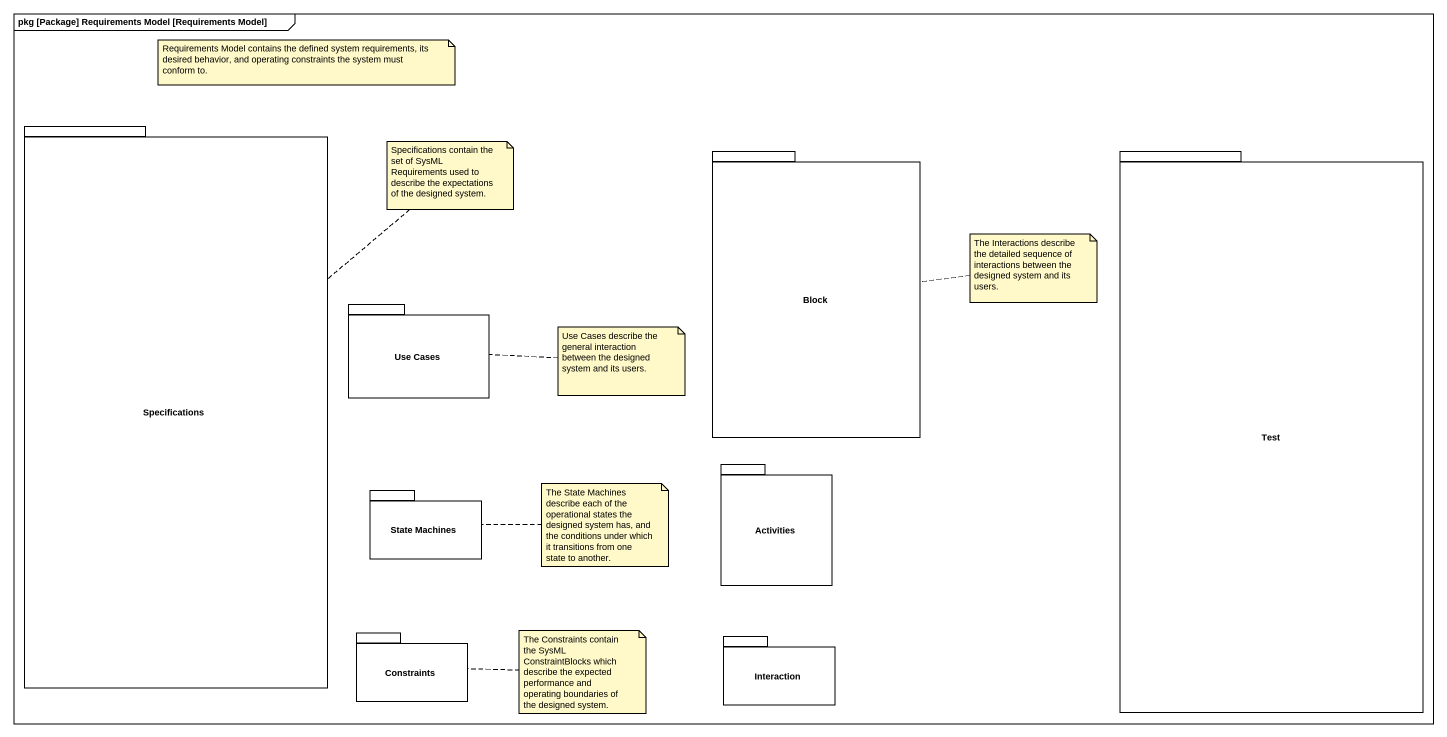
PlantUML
@startuml
mainframe pkg [Package] Requirements Model [Requirements Model]
package Specifications {
}
package Block {
}
package Test {
}
package "Use Cases" as Use_Cases {
}
package Activities {
}
package "State Machines" as State_Machines {
}
package Constraints {
}
package Interaction {
}
note as N1
  Requirements Model contains the defined system requirements, its desired behavior, and operating constraints the system must conform to.
end note
note top of Specifications : Specifications contain the set of SysML Requirements used to describe the expectations of the designed system.
note right of Block : The Interactions describe the detailed sequence of interactions between the designed system and its users.
note right of Use_Cases : Use Cases describe the general interaction between the designed system and its users.
note right of State_Machines : The State Machines describe each of the operational states the designed system has, and the conditions under which it transitions from one state to another.
note right of Constraints : The Constraints contain the SysML ConstraintBlocks which describe the expected performance and operating boundaries of the designed system.
@enduml
